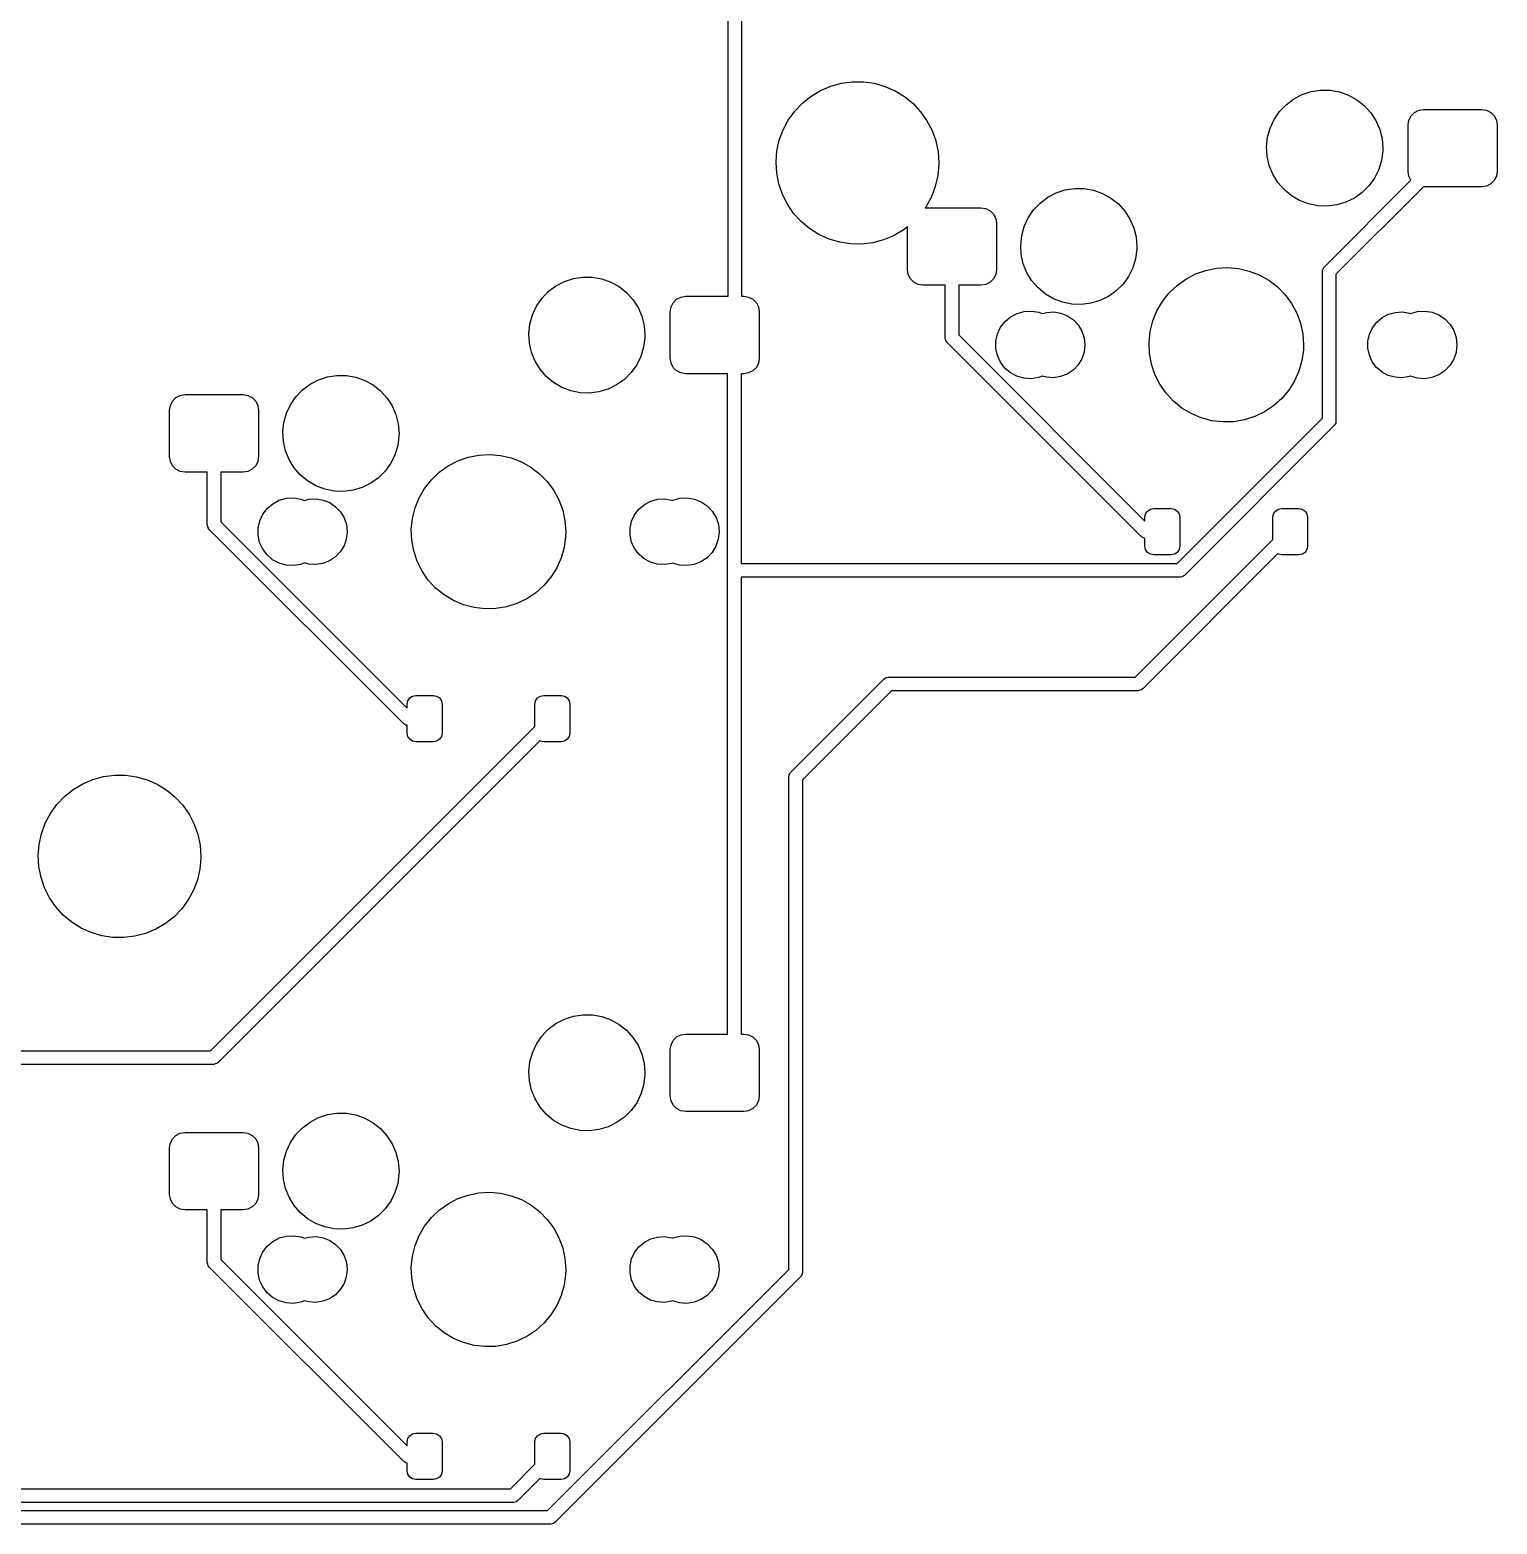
# Model space of a CAD drawing. Extents: x 50 to 376, y -141 to -43.
# Drawn here: x 337.65 to 375.54, y -127.22 to -88.64 of the extents above; entities that cross this region are included whole.
import ezdxf

# ---------------------------------------------------------------- set-up
doc = ezdxf.new("R2010")
doc.units = 0
doc.layers.add('BLACK', color=7, linetype='CONTINUOUS')

msp = doc.modelspace()

# ---------------------------------------------------------------- linework, layer by layer
at = {"layer": 'BLACK', "linetype": 'CONTINUOUS'}
for p, q in [((355.68, -95.52), (355.68, -78.47)), ((356.03, -78.47), (356.03, -95.52)), ((357.823, -90.3506), (358.068, -90.2039)), ((358.068, -90.2039), (358.331, -90.0918)), ((358.331, -90.0918), (358.606, -90.0164)), ((358.606, -90.0164), (358.889, -89.9791)), ((358.889, -89.9791), (359.175, -89.9806)), ((359.175, -89.9806), (359.458, -90.0209)), ((359.458, -90.0209), (359.733, -90.0991)), ((359.733, -90.0991), (359.994, -90.214)), ((359.994, -90.214), (360.238, -90.3632)), ((370.505, -90.3112), (370.739, -90.2348)), ((370.739, -90.2348), (370.982, -90.1977)), ((370.982, -90.1977), (371.227, -90.2007)), ((371.227, -90.2007), (371.469, -90.2438)), ((371.469, -90.2438), (371.701, -90.3258)), ((357.403, -90.7364), (357.6, -90.5292)), ((357.6, -90.5292), (357.823, -90.3506)), ((360.238, -90.3632), (360.459, -90.5442)), ((360.459, -90.5442), (360.653, -90.7534)), ((369.92, -90.75), (370.09, -90.5723)), ((370.09, -90.5723), (370.287, -90.4247)), ((370.287, -90.4247), (370.505, -90.3112)), ((371.701, -90.3258), (371.916, -90.4446)), ((371.916, -90.4446), (372.109, -90.597)), ((372.109, -90.597), (372.275, -90.7788)), ((357.103, -91.2209), (357.236, -90.9684)), ((357.236, -90.9684), (357.403, -90.7364)), ((360.653, -90.7534), (360.817, -90.9871)), ((360.817, -90.9871), (360.948, -91.241)), ((369.678, -91.1761), (369.782, -90.9531)), ((369.782, -90.9531), (369.92, -90.75)), ((372.275, -90.7788), (372.408, -90.9852)), ((372.408, -90.9852), (372.506, -91.2106)), ((373.238, -91.094), (373.258, -90.9704)), ((373.258, -90.9704), (373.315, -90.8589)), ((373.315, -90.8589), (373.403, -90.7704)), ((373.403, -90.7704), (373.515, -90.7136)), ((373.515, -90.7136), (373.638, -90.694)), ((373.638, -90.694), (375.138, -90.694)), ((375.138, -90.694), (375.262, -90.7136)), ((375.262, -90.7136), (375.373, -90.7704)), ((375.373, -90.7704), (375.462, -90.8589)), ((375.462, -90.8589), (375.519, -90.9704)), ((375.519, -90.9704), (375.538, -91.094)), ((357.005, -91.4891), (357.103, -91.2209)), ((360.948, -91.241), (361.044, -91.5103)), ((369.587, -91.6574), (369.613, -91.4129)), ((369.613, -91.4129), (369.678, -91.1761)), ((372.506, -91.2106), (372.566, -91.449)), ((373.238, -92.294), (373.238, -91.094)), ((375.538, -91.094), (375.538, -92.294)), ((356.921, -92.053), (356.944, -91.7682)), ((356.944, -91.7682), (357.005, -91.4891)), ((361.044, -91.5103), (361.102, -91.79)), ((361.102, -91.79), (361.121, -92.075)), ((369.601, -91.9028), (369.587, -91.6574)), ((372.584, -91.7673), (372.552, -92.011)), ((372.566, -91.449), (372.586, -91.694)), ((372.586, -91.694), (372.584, -91.7673)), ((356.938, -92.3382), (356.921, -92.053)), ((361.121, -92.119), (361.095, -92.4035)), ((361.121, -92.075), (361.121, -92.119)), ((369.655, -92.1426), (369.601, -91.9028)), ((369.747, -92.3703), (369.655, -92.1426)), ((372.552, -92.011), (372.481, -92.2462)), ((356.993, -92.6185), (356.938, -92.3382)), ((361.095, -92.4035), (361.032, -92.682)), ((369.876, -92.5799), (369.747, -92.3703)), ((370.037, -92.7657), (369.876, -92.5799)), ((371.079, -94.7559), (373.312, -92.5232)), ((372.372, -92.4666), (372.229, -92.6662)), ((372.481, -92.2462), (372.372, -92.4666)), ((373.258, -92.4176), (373.238, -92.294)), ((373.312, -92.5232), (373.258, -92.4176)), ((375.462, -92.5291), (375.373, -92.6176)), ((375.519, -92.4176), (375.462, -92.5291)), ((375.538, -92.294), (375.519, -92.4176)), ((357.085, -92.8888), (356.993, -92.6185)), ((357.214, -93.144), (357.085, -92.8888)), ((360.931, -92.9492), (360.794, -93.2002)), ((361.032, -92.682), (360.931, -92.9492)), ((363.74, -93.1123), (363.937, -92.9647)), ((363.937, -92.9647), (364.155, -92.8512)), ((364.155, -92.8512), (364.389, -92.7748)), ((364.389, -92.7748), (364.632, -92.7377)), ((364.632, -92.7377), (364.877, -92.7407)), ((364.877, -92.7407), (365.119, -92.7838)), ((365.119, -92.7838), (365.351, -92.8658)), ((365.351, -92.8658), (365.566, -92.9846)), ((370.226, -92.9227), (370.037, -92.7657)), ((370.438, -93.0467), (370.226, -92.9227)), ((373.636, -92.6937), (371.378, -94.9521)), ((371.854, -92.9824), (371.634, -93.0906)), ((372.054, -92.8397), (371.854, -92.9824)), ((372.229, -92.6662), (372.054, -92.8397)), ((373.638, -92.694), (373.636, -92.6937)), ((375.138, -92.694), (373.638, -92.694)), ((375.262, -92.6744), (375.138, -92.694)), ((375.373, -92.6176), (375.262, -92.6744)), ((357.375, -93.3794), (357.214, -93.144)), ((360.794, -93.2002), (360.769, -93.234)), ((360.769, -93.234), (362.211, -93.234)), ((362.211, -93.234), (362.335, -93.2536)), ((362.335, -93.2536), (362.446, -93.3104)), ((362.446, -93.3104), (362.535, -93.3989)), ((363.432, -93.4931), (363.57, -93.29)), ((363.57, -93.29), (363.74, -93.1123)), ((365.566, -92.9846), (365.759, -93.137)), ((365.759, -93.137), (365.925, -93.3188)), ((365.925, -93.3188), (366.058, -93.5252)), ((370.668, -93.1344), (370.438, -93.0467)), ((370.909, -93.1834), (370.668, -93.1344)), ((371.154, -93.1925), (370.909, -93.1834)), ((371.398, -93.1612), (371.154, -93.1925)), ((371.634, -93.0906), (371.398, -93.1612)), ((357.568, -93.5907), (357.375, -93.3794)), ((357.787, -93.7739), (357.568, -93.5907)), ((360.311, -93.7259), (360.202, -93.8119)), ((360.311, -94.834), (360.311, -93.7259)), ((362.535, -93.3989), (362.592, -93.5104)), ((362.592, -93.5104), (362.611, -93.634)), ((362.611, -93.634), (362.611, -94.834)), ((363.263, -93.9529), (363.328, -93.7161)), ((363.328, -93.7161), (363.432, -93.4931)), ((366.058, -93.5252), (366.156, -93.7506)), ((366.156, -93.7506), (366.216, -93.989)), ((358.029, -93.9257), (357.787, -93.7739)), ((358.289, -94.0433), (358.029, -93.9257)), ((358.563, -94.1244), (358.289, -94.0433)), ((358.845, -94.1676), (358.563, -94.1244)), ((359.415, -94.1378), (359.131, -94.1721)), ((359.691, -94.0653), (359.415, -94.1378)), ((359.955, -93.956), (359.691, -94.0653)), ((360.202, -93.8119), (359.955, -93.956)), ((363.237, -94.1974), (363.263, -93.9529)), ((366.216, -93.989), (366.236, -94.234)), ((359.131, -94.1721), (358.845, -94.1676)), ((363.251, -94.4428), (363.237, -94.1974)), ((363.305, -94.6826), (363.251, -94.4428)), ((366.234, -94.3073), (366.202, -94.551)), ((366.236, -94.234), (366.234, -94.3073)), ((360.331, -94.9576), (360.311, -94.834)), ((362.611, -94.834), (362.592, -94.9576)), ((363.397, -94.9103), (363.305, -94.6826)), ((363.526, -95.1199), (363.397, -94.9103)), ((366.131, -94.7862), (366.022, -95.0066)), ((366.202, -94.551), (366.131, -94.7862)), ((367.754, -94.9441), (368.02, -94.8508)), ((368.02, -94.8508), (368.296, -94.7958)), ((368.296, -94.7958), (368.578, -94.7803)), ((368.578, -94.7803), (368.858, -94.8046)), ((368.858, -94.8046), (369.132, -94.8682)), ((369.132, -94.8682), (369.395, -94.9699)), ((371.028, -94.8796), (371.033, -94.8361)), ((371.028, -98.6714), (371.028, -94.8796)), ((371.033, -94.8361), (371.035, -94.8319)), ((371.035, -94.8319), (371.036, -94.8273)), ((371.036, -94.8273), (371.055, -94.7954)), ((371.055, -94.7954), (371.073, -94.7625)), ((371.073, -94.7625), (371.076, -94.7599)), ((371.076, -94.7599), (371.079, -94.7559)), ((351.04, -95.3983), (351.237, -95.2507)), ((351.237, -95.2507), (351.455, -95.1372)), ((351.455, -95.1372), (351.689, -95.0608)), ((351.689, -95.0608), (351.932, -95.0237)), ((351.932, -95.0237), (352.177, -95.0267)), ((352.177, -95.0267), (352.419, -95.0698)), ((352.419, -95.0698), (352.651, -95.1518)), ((352.651, -95.1518), (352.866, -95.2706)), ((352.866, -95.2706), (353.059, -95.423)), ((360.388, -95.0691), (360.331, -94.9576)), ((360.476, -95.1576), (360.388, -95.0691)), ((360.588, -95.2144), (360.476, -95.1576)), ((360.711, -95.234), (360.588, -95.2144)), ((361.286, -95.234), (360.711, -95.234)), ((361.286, -96.5879), (361.286, -95.234)), ((362.211, -95.234), (361.636, -95.234)), ((361.636, -95.234), (361.636, -96.5154)), ((362.335, -95.2144), (362.211, -95.234)), ((362.446, -95.1576), (362.335, -95.2144)), ((362.535, -95.0691), (362.446, -95.1576)), ((362.592, -94.9576), (362.535, -95.0691)), ((363.687, -95.3057), (363.526, -95.1199)), ((365.879, -95.2062), (365.704, -95.3797)), ((366.022, -95.0066), (365.879, -95.2062)), ((367.071, -95.4321), (367.275, -95.2377)), ((367.275, -95.2377), (367.504, -95.0739)), ((367.504, -95.0739), (367.754, -94.9441)), ((369.395, -94.9699), (369.641, -95.1075)), ((369.641, -95.1075), (369.865, -95.2784)), ((369.865, -95.2784), (370.062, -95.4791)), ((371.378, -94.9521), (371.378, -98.7439)), ((350.732, -95.7791), (350.87, -95.576)), ((350.87, -95.576), (351.04, -95.3983)), ((353.059, -95.423), (353.225, -95.6048)), ((353.225, -95.6048), (353.358, -95.8112)), ((354.208, -95.7964), (354.265, -95.6849)), ((354.265, -95.6849), (354.353, -95.5964)), ((354.353, -95.5964), (354.465, -95.5396)), ((354.465, -95.5396), (354.588, -95.52)), ((354.588, -95.52), (355.68, -95.52)), ((356.03, -95.52), (356.088, -95.52)), ((356.088, -95.52), (356.212, -95.5396)), ((356.212, -95.5396), (356.323, -95.5964)), ((356.323, -95.5964), (356.412, -95.6849)), ((356.412, -95.6849), (356.469, -95.7964)), ((363.876, -95.4627), (363.687, -95.3057)), ((364.088, -95.5867), (363.876, -95.4627)), ((364.318, -95.6744), (364.088, -95.5867)), ((364.559, -95.7234), (364.318, -95.6744)), ((365.284, -95.6306), (365.048, -95.7012)), ((365.504, -95.5224), (365.284, -95.6306)), ((365.704, -95.3797), (365.504, -95.5224)), ((366.756, -95.8968), (366.897, -95.6533)), ((366.897, -95.6533), (367.071, -95.4321)), ((370.062, -95.4791), (370.23, -95.7056)), ((350.563, -96.2389), (350.628, -96.0021)), ((350.628, -96.0021), (350.732, -95.7791)), ((353.358, -95.8112), (353.456, -96.0366)), ((353.456, -96.0366), (353.516, -96.275)), ((354.188, -95.92), (354.208, -95.7964)), ((354.188, -97.12), (354.188, -95.92)), ((356.469, -95.7964), (356.488, -95.92)), ((356.488, -95.92), (356.488, -97.12)), ((362.833, -96.1706), (362.977, -96.0486)), ((362.977, -96.0486), (363.144, -95.9604)), ((363.144, -95.9604), (363.326, -95.9103)), ((363.326, -95.9103), (363.515, -95.9004)), ((363.515, -95.9004), (363.702, -95.9312)), ((363.702, -95.9312), (363.792, -95.9675)), ((363.792, -95.9675), (363.91, -95.9349)), ((363.91, -95.9349), (364.094, -95.9253)), ((364.094, -95.9253), (364.275, -95.9553)), ((364.275, -95.9553), (364.445, -96.0235)), ((364.445, -96.0235), (364.597, -96.1267)), ((364.804, -95.7325), (364.559, -95.7234)), ((365.048, -95.7012), (364.804, -95.7325)), ((366.65, -96.1579), (366.756, -95.8968)), ((370.23, -95.7056), (370.363, -95.9535)), ((370.363, -95.9535), (370.461, -96.2177)), ((372.431, -96.1878), (372.571, -96.0693)), ((372.571, -96.0693), (372.733, -95.9837)), ((372.733, -95.9837), (372.91, -95.9349)), ((372.91, -95.9349), (373.094, -95.9253)), ((373.094, -95.9253), (373.275, -95.9553)), ((373.275, -95.9553), (373.297, -95.9642)), ((373.297, -95.9642), (373.304, -95.9604)), ((373.304, -95.9604), (373.486, -95.9103)), ((373.486, -95.9103), (373.675, -95.9004)), ((373.675, -95.9004), (373.862, -95.9312)), ((373.862, -95.9312), (374.037, -96.0014)), ((374.037, -96.0014), (374.193, -96.1077)), ((350.537, -96.4834), (350.563, -96.2389)), ((353.516, -96.275), (353.536, -96.52)), ((362.638, -96.492), (362.718, -96.3207)), ((362.718, -96.3207), (362.833, -96.1706)), ((364.597, -96.1267), (364.723, -96.2601)), ((364.723, -96.2601), (364.818, -96.4175)), ((364.818, -96.4175), (364.876, -96.5915)), ((366.553, -96.7114), (366.582, -96.4312)), ((366.582, -96.4312), (366.65, -96.1579)), ((370.461, -96.2177), (370.52, -96.4931)), ((372.242, -96.5001), (372.319, -96.3337)), ((372.319, -96.3337), (372.431, -96.1878)), ((374.193, -96.1077), (374.323, -96.245)), ((374.323, -96.245), (374.421, -96.407)), ((374.421, -96.407), (374.481, -96.5861)), ((350.551, -96.7288), (350.537, -96.4834)), ((350.605, -96.9686), (350.551, -96.7288)), ((353.502, -96.837), (353.431, -97.0722)), ((353.534, -96.5933), (353.502, -96.837)), ((353.536, -96.52), (353.534, -96.5933)), ((361.287, -96.5925), (361.286, -96.5879)), ((361.286, -96.5971), (361.287, -96.5925)), ((361.297, -96.6328), (361.286, -96.5971)), ((361.306, -96.669), (361.297, -96.6328)), ((361.309, -96.6725), (361.306, -96.669)), ((361.311, -96.677), (361.309, -96.6725)), ((361.337, -96.7116), (361.311, -96.677)), ((366.35, -101.724), (361.337, -96.7116)), ((361.636, -96.5154), (366.446, -101.325)), ((362.596, -96.8655), (362.597, -96.6765)), ((362.597, -96.6765), (362.638, -96.492)), ((364.896, -96.7799), (364.875, -96.9623)), ((364.876, -96.5915), (364.896, -96.774)), ((364.896, -96.774), (364.896, -96.7799)), ((366.564, -96.9928), (366.553, -96.7114)), ((370.52, -96.4931), (370.54, -96.774)), ((370.54, -96.774), (370.536, -96.8992)), ((372.201, -96.6793), (372.242, -96.5001)), ((372.201, -96.8628), (372.201, -96.6793)), ((374.501, -96.7801), (374.479, -96.9679)), ((374.481, -96.5861), (374.501, -96.774)), ((374.501, -96.774), (374.501, -96.7801)), ((350.697, -97.1963), (350.605, -96.9686)), ((350.826, -97.4059), (350.697, -97.1963)), ((353.431, -97.0722), (353.322, -97.2926)), ((354.208, -97.2436), (354.188, -97.12)), ((356.488, -97.12), (356.469, -97.2436)), ((362.636, -97.0502), (362.596, -96.8655)), ((362.715, -97.222), (362.636, -97.0502)), ((362.828, -97.373), (362.715, -97.222)), ((364.815, -97.1359), (364.72, -97.2926)), ((364.875, -96.9623), (364.815, -97.1359)), ((366.615, -97.2699), (366.564, -96.9928)), ((370.499, -97.1783), (370.422, -97.4494)), ((370.536, -96.8992), (370.499, -97.1783)), ((372.24, -97.0423), (372.201, -96.8628)), ((372.316, -97.2092), (372.24, -97.0423)), ((372.427, -97.3559), (372.316, -97.2092)), ((374.418, -97.1466), (374.319, -97.3079)), ((374.479, -96.9679), (374.418, -97.1466)), ((345.105, -97.6772), (345.339, -97.6008)), ((345.339, -97.6008), (345.582, -97.5637)), ((345.582, -97.5637), (345.827, -97.5667)), ((345.827, -97.5667), (346.069, -97.6098)), ((346.069, -97.6098), (346.301, -97.6918)), ((350.987, -97.5917), (350.826, -97.4059)), ((351.176, -97.7487), (350.987, -97.5917)), ((353.179, -97.4922), (353.004, -97.6657)), ((353.322, -97.2926), (353.179, -97.4922)), ((354.265, -97.3551), (354.208, -97.2436)), ((354.353, -97.4436), (354.265, -97.3551)), ((354.465, -97.5004), (354.353, -97.4436)), ((354.588, -97.52), (354.465, -97.5004)), ((355.667, -97.52), (354.588, -97.52)), ((355.667, -114.57), (355.667, -97.52)), ((356.088, -97.52), (356.017, -97.52)), ((356.017, -97.52), (356.017, -102.421)), ((356.212, -97.5004), (356.088, -97.52)), ((356.323, -97.4436), (356.212, -97.5004)), ((356.412, -97.3551), (356.323, -97.4436)), ((356.469, -97.2436), (356.412, -97.3551)), ((362.972, -97.496), (362.828, -97.373)), ((363.138, -97.5853), (362.972, -97.496)), ((363.32, -97.6367), (363.138, -97.5853)), ((363.793, -97.5804), (363.696, -97.6184)), ((363.904, -97.6121), (363.793, -97.5804)), ((364.088, -97.623), (363.904, -97.6121)), ((364.269, -97.5943), (364.088, -97.623)), ((364.44, -97.5273), (364.269, -97.5943)), ((364.593, -97.4251), (364.44, -97.5273)), ((364.72, -97.2926), (364.593, -97.4251)), ((366.704, -97.537), (366.615, -97.2699)), ((366.83, -97.789), (366.704, -97.537)), ((370.422, -97.4494), (370.308, -97.707)), ((372.566, -97.4753), (372.427, -97.3559)), ((372.728, -97.5621), (372.566, -97.4753)), ((372.904, -97.6121), (372.728, -97.5621)), ((373.088, -97.623), (372.904, -97.6121)), ((373.269, -97.5943), (373.088, -97.623)), ((373.296, -97.5838), (373.269, -97.5943)), ((373.298, -97.5853), (373.296, -97.5838)), ((373.48, -97.6367), (373.298, -97.5853)), ((374.032, -97.5494), (373.856, -97.6184)), ((374.189, -97.4443), (374.032, -97.5494)), ((374.319, -97.3079), (374.189, -97.4443)), ((344.52, -98.116), (344.69, -97.9383)), ((344.69, -97.9383), (344.887, -97.7907)), ((344.887, -97.7907), (345.105, -97.6772)), ((346.301, -97.6918), (346.516, -97.8106)), ((346.516, -97.8106), (346.709, -97.963)), ((346.709, -97.963), (346.875, -98.1448)), ((351.388, -97.8727), (351.176, -97.7487)), ((351.618, -97.9604), (351.388, -97.8727)), ((351.859, -98.0094), (351.618, -97.9604)), ((352.348, -97.9872), (352.104, -98.0185)), ((352.584, -97.9166), (352.348, -97.9872)), ((352.804, -97.8084), (352.584, -97.9166)), ((353.004, -97.6657), (352.804, -97.8084)), ((363.509, -97.648), (363.32, -97.6367)), ((363.696, -97.6184), (363.509, -97.648)), ((366.99, -98.0207), (366.83, -97.789)), ((370.159, -97.946), (369.978, -98.1616)), ((370.308, -97.707), (370.159, -97.946)), ((373.669, -97.648), (373.48, -97.6367)), ((373.856, -97.6184), (373.669, -97.648)), ((341.261, -98.46), (341.281, -98.3364)), ((341.281, -98.3364), (341.338, -98.2249)), ((341.338, -98.2249), (341.426, -98.1364)), ((341.426, -98.1364), (341.538, -98.0796)), ((341.538, -98.0796), (341.661, -98.06)), ((341.661, -98.06), (343.161, -98.06)), ((343.161, -98.06), (343.285, -98.0796)), ((343.285, -98.0796), (343.396, -98.1364)), ((343.396, -98.1364), (343.485, -98.2249)), ((343.485, -98.2249), (343.542, -98.3364)), ((343.542, -98.3364), (343.561, -98.46)), ((344.278, -98.5421), (344.382, -98.3191)), ((344.382, -98.3191), (344.52, -98.116)), ((346.875, -98.1448), (347.008, -98.3512)), ((347.008, -98.3512), (347.106, -98.5766)), ((352.104, -98.0185), (351.859, -98.0094)), ((367.181, -98.2275), (366.99, -98.0207)), ((367.4, -98.4053), (367.181, -98.2275)), ((369.768, -98.3495), (369.534, -98.506)), ((369.978, -98.1616), (369.768, -98.3495)), ((341.261, -99.66), (341.261, -98.46)), ((343.561, -98.46), (343.561, -99.66)), ((344.213, -98.7789), (344.278, -98.5421)), ((347.106, -98.5766), (347.166, -98.815)), ((367.278, -102.421), (371.028, -98.6714)), ((367.641, -98.5506), (367.4, -98.4053)), ((367.9, -98.6604), (367.641, -98.5506)), ((368.173, -98.7326), (367.9, -98.6604)), ((368.452, -98.7657), (368.173, -98.7326)), ((368.734, -98.7591), (368.452, -98.7657)), ((369.012, -98.7128), (368.734, -98.7591)), ((369.28, -98.6279), (369.012, -98.7128)), ((369.534, -98.506), (369.28, -98.6279)), ((371.378, -98.7439), (371.372, -98.7874)), ((344.187, -99.0234), (344.213, -98.7789)), ((344.201, -99.2688), (344.187, -99.0234)), ((347.184, -99.1333), (347.152, -99.377)), ((347.166, -98.815), (347.186, -99.06)), ((347.186, -99.06), (347.184, -99.1333)), ((371.326, -98.8676), (367.474, -102.72)), ((371.329, -98.8636), (371.326, -98.8676)), ((371.333, -98.861), (371.329, -98.8636)), ((371.35, -98.8281), (371.333, -98.861)), ((371.37, -98.7962), (371.35, -98.8281)), ((371.372, -98.7874), (371.37, -98.7916)), ((371.37, -98.7916), (371.37, -98.7962)), ((344.255, -99.5086), (344.201, -99.2688)), ((344.347, -99.7363), (344.255, -99.5086)), ((347.152, -99.377), (347.081, -99.6122)), ((341.281, -99.7836), (341.261, -99.66)), ((341.338, -99.8951), (341.281, -99.7836)), ((341.426, -99.9836), (341.338, -99.8951)), ((343.485, -99.8951), (343.396, -99.9836)), ((343.542, -99.7836), (343.485, -99.8951)), ((343.561, -99.66), (343.542, -99.7836)), ((344.476, -99.9459), (344.347, -99.7363)), ((346.972, -99.8326), (346.829, -100.032)), ((347.081, -99.6122), (346.972, -99.8326)), ((348.225, -100.064), (348.454, -99.8999)), ((348.454, -99.8999), (348.704, -99.7701)), ((348.704, -99.7701), (348.97, -99.6768)), ((348.97, -99.6768), (349.246, -99.6218)), ((349.246, -99.6218), (349.528, -99.6063)), ((349.528, -99.6063), (349.808, -99.6306)), ((349.808, -99.6306), (350.082, -99.6942)), ((350.082, -99.6942), (350.345, -99.7959)), ((350.345, -99.7959), (350.591, -99.9335)), ((341.538, -100.04), (341.426, -99.9836)), ((341.661, -100.06), (341.538, -100.04)), ((342.236, -100.06), (341.661, -100.06)), ((342.236, -101.414), (342.236, -100.06)), ((343.161, -100.06), (342.586, -100.06)), ((342.586, -100.06), (342.586, -101.341)), ((343.285, -100.04), (343.161, -100.06)), ((343.396, -99.9836), (343.285, -100.04)), ((344.637, -100.132), (344.476, -99.9459)), ((344.826, -100.289), (344.637, -100.132)), ((345.038, -100.413), (344.826, -100.289)), ((346.654, -100.206), (346.454, -100.348)), ((346.829, -100.032), (346.654, -100.206)), ((347.847, -100.479), (348.021, -100.258)), ((348.021, -100.258), (348.225, -100.064)), ((350.591, -99.9335), (350.815, -100.104)), ((350.815, -100.104), (351.012, -100.305)), ((351.012, -100.305), (351.18, -100.532)), ((345.268, -100.5), (345.038, -100.413)), ((345.509, -100.549), (345.268, -100.5)), ((345.754, -100.558), (345.509, -100.549)), ((345.998, -100.527), (345.754, -100.558)), ((346.234, -100.457), (345.998, -100.527)), ((346.454, -100.348), (346.234, -100.457)), ((347.706, -100.723), (347.847, -100.479)), ((351.18, -100.532), (351.313, -100.779)), ((343.668, -101.147), (343.783, -100.997)), ((343.783, -100.997), (343.927, -100.875)), ((343.927, -100.875), (344.094, -100.786)), ((344.094, -100.786), (344.276, -100.736)), ((344.276, -100.736), (344.465, -100.726)), ((344.465, -100.726), (344.652, -100.757)), ((344.652, -100.757), (344.742, -100.793)), ((344.742, -100.793), (344.86, -100.761)), ((344.86, -100.761), (345.044, -100.751)), ((345.044, -100.751), (345.225, -100.781)), ((345.225, -100.781), (345.395, -100.849)), ((345.395, -100.849), (345.547, -100.953)), ((345.547, -100.953), (345.673, -101.086)), ((345.673, -101.086), (345.768, -101.243)), ((347.532, -101.257), (347.6, -100.984)), ((347.6, -100.984), (347.706, -100.723)), ((351.313, -100.779), (351.411, -101.044)), ((351.411, -101.044), (351.47, -101.319)), ((353.269, -101.16), (353.381, -101.014)), ((353.381, -101.014), (353.521, -100.895)), ((353.521, -100.895), (353.683, -100.81)), ((353.683, -100.81), (353.86, -100.761)), ((353.86, -100.761), (354.044, -100.751)), ((354.044, -100.751), (354.225, -100.781)), ((354.225, -100.781), (354.247, -100.79)), ((354.247, -100.79), (354.254, -100.786)), ((354.254, -100.786), (354.436, -100.736)), ((354.436, -100.736), (354.625, -100.726)), ((354.625, -100.726), (354.812, -100.757)), ((354.812, -100.757), (354.987, -100.827)), ((354.987, -100.827), (355.143, -100.934)), ((355.143, -100.934), (355.273, -101.071)), ((355.273, -101.071), (355.371, -101.233)), ((366.463, -101.139), (366.512, -101.066)), ((366.512, -101.066), (366.585, -101.017)), ((366.585, -101.017), (366.671, -101)), ((366.671, -101), (367.121, -101)), ((367.121, -101), (367.207, -101.017)), ((367.207, -101.017), (367.28, -101.066)), ((367.28, -101.066), (367.329, -101.139)), ((369.763, -101.139), (369.812, -101.066)), ((369.812, -101.066), (369.885, -101.017)), ((369.885, -101.017), (369.971, -101)), ((369.971, -101), (370.421, -101)), ((370.421, -101), (370.507, -101.017)), ((370.507, -101.017), (370.58, -101.066)), ((370.58, -101.066), (370.629, -101.139)), ((342.237, -101.418), (342.236, -101.414)), ((342.236, -101.423), (342.237, -101.418)), ((342.247, -101.459), (342.236, -101.423)), ((342.256, -101.495), (342.247, -101.459)), ((342.586, -101.341), (347.396, -106.151)), ((343.547, -101.502), (343.588, -101.318)), ((343.588, -101.318), (343.668, -101.147)), ((345.768, -101.243), (345.826, -101.417)), ((345.826, -101.417), (345.846, -101.6)), ((347.503, -101.537), (347.532, -101.257)), ((351.47, -101.319), (351.49, -101.6)), ((353.151, -101.505), (353.192, -101.326)), ((353.192, -101.326), (353.269, -101.16)), ((355.371, -101.233), (355.431, -101.412)), ((355.431, -101.412), (355.451, -101.6)), ((366.446, -101.225), (366.463, -101.139)), ((366.446, -101.325), (366.446, -101.225)), ((367.329, -101.139), (367.346, -101.225)), ((367.346, -101.225), (367.346, -101.975)), ((369.746, -101.225), (369.763, -101.139)), ((369.746, -101.803), (369.746, -101.225)), ((370.629, -101.139), (370.646, -101.225)), ((370.646, -101.225), (370.646, -101.975)), ((342.259, -101.498), (342.256, -101.495)), ((342.261, -101.503), (342.259, -101.498)), ((342.287, -101.538), (342.261, -101.503)), ((347.3, -106.55), (342.287, -101.538)), ((343.546, -101.691), (343.547, -101.502)), ((343.586, -101.876), (343.546, -101.691)), ((345.825, -101.788), (345.765, -101.962)), ((345.846, -101.606), (345.825, -101.788)), ((345.846, -101.6), (345.846, -101.606)), ((347.514, -101.819), (347.503, -101.537)), ((347.565, -102.096), (347.514, -101.819)), ((351.486, -101.725), (351.449, -102.004)), ((351.49, -101.6), (351.486, -101.725)), ((353.151, -101.689), (353.151, -101.505)), ((353.19, -101.868), (353.151, -101.689)), ((355.429, -101.794), (355.368, -101.973)), ((355.451, -101.606), (355.429, -101.794)), ((355.451, -101.6), (355.451, -101.606)), ((366.195, -105.354), (369.746, -101.803)), ((366.354, -101.726), (366.35, -101.724)), ((366.356, -101.73), (366.354, -101.726)), ((366.389, -101.748), (366.356, -101.73)), ((366.421, -101.767), (366.389, -101.748)), ((366.426, -101.767), (366.421, -101.767)), ((366.43, -101.77), (366.426, -101.767)), ((366.446, -101.772), (366.43, -101.77)), ((366.446, -101.975), (366.446, -101.772)), ((343.665, -102.048), (343.586, -101.876)), ((343.778, -102.199), (343.665, -102.048)), ((343.922, -102.322), (343.778, -102.199)), ((345.67, -102.119), (345.543, -102.251)), ((345.765, -101.962), (345.67, -102.119)), ((347.654, -102.363), (347.565, -102.096)), ((351.449, -102.004), (351.372, -102.275)), ((353.266, -102.035), (353.19, -101.868)), ((353.377, -102.182), (353.266, -102.035)), ((353.516, -102.301), (353.377, -102.182)), ((355.269, -102.134), (355.139, -102.27)), ((355.368, -101.973), (355.269, -102.134)), ((369.871, -102.173), (366.391, -105.653)), ((366.463, -102.061), (366.446, -101.975)), ((366.512, -102.134), (366.463, -102.061)), ((366.585, -102.183), (366.512, -102.134)), ((366.671, -102.2), (366.585, -102.183)), ((367.121, -102.2), (366.671, -102.2)), ((367.207, -102.183), (367.121, -102.2)), ((367.28, -102.134), (367.207, -102.183)), ((367.329, -102.061), (367.28, -102.134)), ((367.346, -101.975), (367.329, -102.061)), ((369.885, -102.183), (369.871, -102.173)), ((369.971, -102.2), (369.885, -102.183)), ((370.421, -102.2), (369.971, -102.2)), ((370.507, -102.183), (370.421, -102.2)), ((370.58, -102.134), (370.507, -102.183)), ((370.629, -102.061), (370.58, -102.134)), ((370.646, -101.975), (370.629, -102.061)), ((344.088, -102.411), (343.922, -102.322)), ((344.27, -102.463), (344.088, -102.411)), ((344.459, -102.474), (344.27, -102.463)), ((344.646, -102.444), (344.459, -102.474)), ((344.743, -102.406), (344.646, -102.444)), ((344.854, -102.438), (344.743, -102.406)), ((345.038, -102.449), (344.854, -102.438)), ((345.219, -102.42), (345.038, -102.449)), ((345.39, -102.353), (345.219, -102.42)), ((345.543, -102.251), (345.39, -102.353)), ((347.78, -102.615), (347.654, -102.363)), ((347.94, -102.847), (347.78, -102.615)), ((351.258, -102.533), (351.109, -102.772)), ((351.372, -102.275), (351.258, -102.533)), ((353.678, -102.388), (353.516, -102.301)), ((353.854, -102.438), (353.678, -102.388)), ((354.038, -102.449), (353.854, -102.438)), ((354.219, -102.42), (354.038, -102.449)), ((354.246, -102.41), (354.219, -102.42)), ((354.248, -102.411), (354.246, -102.41)), ((354.43, -102.463), (354.248, -102.411)), ((354.619, -102.474), (354.43, -102.463)), ((354.806, -102.444), (354.619, -102.474)), ((354.982, -102.375), (354.806, -102.444)), ((355.139, -102.27), (354.982, -102.375)), ((356.017, -102.421), (367.278, -102.421)), ((348.131, -103.053), (347.94, -102.847)), ((350.928, -102.988), (350.718, -103.175)), ((351.109, -102.772), (350.928, -102.988)), ((367.351, -102.771), (356.017, -102.771)), ((356.017, -102.771), (356.017, -114.57)), ((367.355, -102.77), (367.351, -102.771)), ((367.36, -102.771), (367.355, -102.77)), ((367.395, -102.76), (367.36, -102.771)), ((367.432, -102.751), (367.395, -102.76)), ((367.435, -102.748), (367.432, -102.751)), ((367.44, -102.747), (367.435, -102.748)), ((367.474, -102.72), (367.44, -102.747)), ((348.35, -103.231), (348.131, -103.053)), ((348.591, -103.377), (348.35, -103.231)), ((348.85, -103.486), (348.591, -103.377)), ((350.484, -103.332), (350.23, -103.454)), ((350.718, -103.175), (350.484, -103.332)), ((349.123, -103.559), (348.85, -103.486)), ((349.402, -103.592), (349.123, -103.559)), ((349.684, -103.585), (349.402, -103.592)), ((349.962, -103.539), (349.684, -103.585)), ((350.23, -103.454), (349.962, -103.539)), ((357.302, -107.808), (359.704, -105.405)), ((359.9, -105.704), (357.601, -108.004)), ((359.704, -105.405), (359.739, -105.379)), ((359.739, -105.379), (359.743, -105.377)), ((359.743, -105.377), (359.747, -105.374)), ((359.747, -105.374), (359.783, -105.365)), ((359.783, -105.365), (359.819, -105.354)), ((359.819, -105.354), (359.823, -105.355)), ((359.823, -105.355), (359.828, -105.354)), ((359.828, -105.354), (366.195, -105.354)), ((366.267, -105.704), (359.9, -105.704)), ((366.272, -105.703), (366.267, -105.704)), ((366.276, -105.704), (366.272, -105.703)), ((366.312, -105.693), (366.276, -105.704)), ((366.348, -105.684), (366.312, -105.693)), ((366.352, -105.681), (366.348, -105.684)), ((366.356, -105.68), (366.352, -105.681)), ((366.391, -105.653), (366.356, -105.68)), ((347.396, -106.051), (347.413, -105.965)), ((347.396, -106.151), (347.396, -106.051)), ((347.413, -105.965), (347.462, -105.892)), ((347.462, -105.892), (347.535, -105.843)), ((347.535, -105.843), (347.621, -105.826)), ((347.621, -105.826), (348.071, -105.826)), ((348.071, -105.826), (348.157, -105.843)), ((348.157, -105.843), (348.23, -105.892)), ((348.23, -105.892), (348.279, -105.965)), ((348.279, -105.965), (348.296, -106.051)), ((348.296, -106.051), (348.296, -106.801)), ((350.696, -106.051), (350.713, -105.965)), ((350.696, -106.629), (350.696, -106.051)), ((350.713, -105.965), (350.762, -105.892)), ((350.762, -105.892), (350.835, -105.843)), ((350.835, -105.843), (350.921, -105.826)), ((350.921, -105.826), (351.371, -105.826)), ((351.371, -105.826), (351.457, -105.843)), ((351.457, -105.843), (351.53, -105.892)), ((351.53, -105.892), (351.579, -105.965)), ((351.579, -105.965), (351.596, -106.051)), ((351.596, -106.051), (351.596, -106.801)), ((342.321, -115.004), (350.696, -106.629)), ((347.304, -106.552), (347.3, -106.55)), ((347.306, -106.556), (347.304, -106.552)), ((347.339, -106.574), (347.306, -106.556)), ((347.371, -106.593), (347.339, -106.574)), ((347.376, -106.593), (347.371, -106.593)), ((347.38, -106.596), (347.376, -106.593)), ((347.396, -106.598), (347.38, -106.596)), ((347.396, -106.801), (347.396, -106.598)), ((347.413, -106.887), (347.396, -106.801)), ((348.296, -106.801), (348.279, -106.887)), ((351.596, -106.801), (351.579, -106.887)), ((350.821, -106.999), (342.517, -115.303)), ((347.462, -106.96), (347.413, -106.887)), ((347.535, -107.009), (347.462, -106.96)), ((347.621, -107.026), (347.535, -107.009)), ((348.071, -107.026), (347.621, -107.026)), ((348.157, -107.009), (348.071, -107.026)), ((348.23, -106.96), (348.157, -107.009)), ((348.279, -106.887), (348.23, -106.96)), ((350.835, -107.009), (350.821, -106.999)), ((350.921, -107.026), (350.835, -107.009)), ((351.371, -107.026), (350.921, -107.026)), ((351.457, -107.009), (351.371, -107.026)), ((351.53, -106.96), (351.457, -107.009)), ((351.579, -106.887), (351.53, -106.96)), ((339.018, -108.111), (339.281, -107.999)), ((339.281, -107.999), (339.556, -107.923)), ((339.556, -107.923), (339.839, -107.886)), ((339.839, -107.886), (340.125, -107.888)), ((340.125, -107.888), (340.408, -107.928)), ((340.408, -107.928), (340.683, -108.006)), ((340.683, -108.006), (340.944, -108.121)), ((357.251, -107.931), (357.256, -107.888)), ((357.251, -120.647), (357.251, -107.931)), ((357.256, -107.888), (357.259, -107.884)), ((357.259, -107.879), (357.278, -107.847)), ((357.259, -107.884), (357.259, -107.879)), ((357.278, -107.847), (357.296, -107.814)), ((357.296, -107.814), (357.3, -107.812)), ((357.3, -107.812), (357.302, -107.808)), ((357.601, -108.004), (357.601, -120.719)), ((338.55, -108.436), (338.773, -108.258)), ((338.773, -108.258), (339.018, -108.111)), ((340.944, -108.121), (341.188, -108.27)), ((341.188, -108.27), (341.409, -108.451)), ((338.186, -108.875), (338.353, -108.643)), ((338.353, -108.643), (338.55, -108.436)), ((341.409, -108.451), (341.603, -108.66)), ((341.603, -108.66), (341.767, -108.894)), ((337.955, -109.396), (338.053, -109.128)), ((338.053, -109.128), (338.186, -108.875)), ((341.767, -108.894), (341.898, -109.148)), ((341.898, -109.148), (341.994, -109.417)), ((337.894, -109.675), (337.955, -109.396)), ((341.994, -109.417), (342.052, -109.697)), ((337.871, -109.96), (337.894, -109.675)), ((337.888, -110.245), (337.871, -109.96)), ((342.052, -109.697), (342.071, -109.982)), ((337.943, -110.526), (337.888, -110.245)), ((342.045, -110.311), (341.982, -110.589)), ((342.071, -110.026), (342.045, -110.311)), ((342.071, -109.982), (342.071, -110.026)), ((338.035, -110.796), (337.943, -110.526)), ((341.982, -110.589), (341.881, -110.856)), ((338.164, -111.051), (338.035, -110.796)), ((338.325, -111.286), (338.164, -111.051)), ((341.744, -111.107), (341.575, -111.337)), ((341.881, -110.856), (341.744, -111.107)), ((338.518, -111.498), (338.325, -111.286)), ((338.737, -111.681), (338.518, -111.498)), ((341.575, -111.337), (341.376, -111.543)), ((338.979, -111.833), (338.737, -111.681)), ((339.239, -111.95), (338.979, -111.833)), ((340.905, -111.863), (340.641, -111.972)), ((341.152, -111.719), (340.905, -111.863)), ((341.376, -111.543), (341.152, -111.719)), ((339.513, -112.031), (339.239, -111.95)), ((339.795, -112.075), (339.513, -112.031)), ((340.081, -112.079), (339.795, -112.075)), ((340.365, -112.045), (340.081, -112.079)), ((340.641, -111.972), (340.365, -112.045)), ((351.237, -114.301), (351.455, -114.187)), ((351.455, -114.187), (351.689, -114.111)), ((351.689, -114.111), (351.932, -114.074)), ((351.932, -114.074), (352.177, -114.077)), ((352.177, -114.077), (352.419, -114.12)), ((352.419, -114.12), (352.651, -114.202)), ((352.651, -114.202), (352.866, -114.321)), ((350.87, -114.626), (351.04, -114.448)), ((351.04, -114.448), (351.237, -114.301)), ((352.866, -114.321), (353.059, -114.473)), ((353.059, -114.473), (353.225, -114.655)), ((354.353, -114.646), (354.465, -114.59)), ((354.465, -114.59), (354.588, -114.57)), ((354.588, -114.57), (355.667, -114.57)), ((356.017, -114.57), (356.088, -114.57)), ((356.088, -114.57), (356.212, -114.59)), ((356.212, -114.59), (356.323, -114.646)), ((350.628, -115.052), (350.732, -114.829)), ((350.732, -114.829), (350.87, -114.626)), ((353.225, -114.655), (353.358, -114.861)), ((353.358, -114.861), (353.456, -115.087)), ((354.188, -114.97), (354.208, -114.846)), ((354.188, -116.17), (354.188, -114.97)), ((354.208, -114.846), (354.265, -114.735)), ((354.265, -114.735), (354.353, -114.646)), ((356.323, -114.646), (356.412, -114.735)), ((356.412, -114.735), (356.469, -114.846)), ((356.469, -114.846), (356.488, -114.97)), ((356.488, -114.97), (356.488, -116.17)), ((342.393, -115.354), (332.178, -115.354)), ((332.25, -115.004), (342.321, -115.004)), ((342.398, -115.353), (342.393, -115.354)), ((342.402, -115.354), (342.398, -115.353)), ((342.438, -115.343), (342.402, -115.354)), ((342.474, -115.334), (342.438, -115.343)), ((342.478, -115.331), (342.474, -115.334)), ((342.482, -115.33), (342.478, -115.331)), ((342.517, -115.303), (342.482, -115.33)), ((350.537, -115.533), (350.563, -115.289)), ((350.563, -115.289), (350.628, -115.052)), ((353.456, -115.087), (353.516, -115.325)), ((353.516, -115.325), (353.536, -115.57)), ((350.551, -115.779), (350.537, -115.533)), ((353.534, -115.643), (353.502, -115.887)), ((353.536, -115.57), (353.534, -115.643)), ((350.605, -116.019), (350.551, -115.779)), ((350.697, -116.246), (350.605, -116.019)), ((353.431, -116.122), (353.322, -116.343)), ((353.502, -115.887), (353.431, -116.122)), ((350.826, -116.456), (350.697, -116.246)), ((350.987, -116.642), (350.826, -116.456)), ((353.322, -116.343), (353.179, -116.542)), ((354.208, -116.294), (354.188, -116.17)), ((354.265, -116.405), (354.208, -116.294)), ((354.353, -116.494), (354.265, -116.405)), ((354.465, -116.55), (354.353, -116.494)), ((356.323, -116.494), (356.212, -116.55)), ((356.412, -116.405), (356.323, -116.494)), ((356.469, -116.294), (356.412, -116.405)), ((356.488, -116.17), (356.469, -116.294)), ((344.69, -116.988), (344.887, -116.841)), ((344.887, -116.841), (345.105, -116.727)), ((345.105, -116.727), (345.339, -116.651)), ((345.339, -116.651), (345.582, -116.614)), ((345.582, -116.614), (345.827, -116.617)), ((345.827, -116.617), (346.069, -116.66)), ((346.069, -116.66), (346.301, -116.742)), ((346.301, -116.742), (346.516, -116.861)), ((346.516, -116.861), (346.709, -117.013)), ((351.176, -116.799), (350.987, -116.642)), ((351.388, -116.923), (351.176, -116.799)), ((352.804, -116.858), (352.584, -116.967)), ((353.004, -116.716), (352.804, -116.858)), ((353.179, -116.542), (353.004, -116.716)), ((354.588, -116.57), (354.465, -116.55)), ((356.088, -116.57), (354.588, -116.57)), ((356.212, -116.55), (356.088, -116.57)), ((341.281, -117.386), (341.338, -117.275)), ((341.338, -117.275), (341.426, -117.186)), ((341.426, -117.186), (341.538, -117.13)), ((341.538, -117.13), (341.661, -117.11)), ((341.661, -117.11), (343.161, -117.11)), ((343.161, -117.11), (343.285, -117.13)), ((343.285, -117.13), (343.396, -117.186)), ((343.396, -117.186), (343.485, -117.275)), ((343.485, -117.275), (343.542, -117.386)), ((344.382, -117.369), (344.52, -117.166)), ((344.52, -117.166), (344.69, -116.988)), ((346.709, -117.013), (346.875, -117.195)), ((346.875, -117.195), (347.008, -117.401)), ((351.618, -117.01), (351.388, -116.923)), ((351.859, -117.059), (351.618, -117.01)), ((352.104, -117.068), (351.859, -117.059)), ((352.348, -117.037), (352.104, -117.068)), ((352.584, -116.967), (352.348, -117.037)), ((341.261, -117.51), (341.281, -117.386)), ((341.261, -118.71), (341.261, -117.51)), ((343.542, -117.386), (343.561, -117.51)), ((343.561, -117.51), (343.561, -118.71)), ((344.213, -117.829), (344.278, -117.592)), ((344.278, -117.592), (344.382, -117.369)), ((347.008, -117.401), (347.106, -117.627)), ((347.106, -117.627), (347.166, -117.865)), ((344.187, -118.073), (344.213, -117.829)), ((347.166, -117.865), (347.186, -118.11)), ((344.201, -118.319), (344.187, -118.073)), ((344.255, -118.559), (344.201, -118.319)), ((347.152, -118.427), (347.081, -118.662)), ((347.184, -118.183), (347.152, -118.427)), ((347.186, -118.11), (347.184, -118.183)), ((341.281, -118.834), (341.261, -118.71)), ((341.338, -118.945), (341.281, -118.834)), ((343.542, -118.834), (343.485, -118.945)), ((343.561, -118.71), (343.542, -118.834)), ((344.347, -118.786), (344.255, -118.559)), ((344.476, -118.996), (344.347, -118.786)), ((347.081, -118.662), (346.972, -118.883)), ((348.454, -118.95), (348.704, -118.82)), ((348.704, -118.82), (348.97, -118.727)), ((348.97, -118.727), (349.246, -118.672)), ((349.246, -118.672), (349.528, -118.656)), ((349.528, -118.656), (349.808, -118.681)), ((349.808, -118.681), (350.082, -118.744)), ((350.082, -118.744), (350.345, -118.846)), ((341.426, -119.034), (341.338, -118.945)), ((341.538, -119.09), (341.426, -119.034)), ((341.661, -119.11), (341.538, -119.09)), ((342.236, -119.11), (341.661, -119.11)), ((342.236, -120.464), (342.236, -119.11)), ((343.161, -119.11), (342.586, -119.11)), ((342.586, -119.11), (342.586, -120.391)), ((343.285, -119.09), (343.161, -119.11)), ((343.396, -119.034), (343.285, -119.09)), ((343.485, -118.945), (343.396, -119.034)), ((344.637, -119.182), (344.476, -118.996)), ((344.826, -119.339), (344.637, -119.182)), ((346.829, -119.082), (346.654, -119.256)), ((346.972, -118.883), (346.829, -119.082)), ((348.021, -119.308), (348.225, -119.114)), ((348.225, -119.114), (348.454, -118.95)), ((350.345, -118.846), (350.591, -118.983)), ((350.591, -118.983), (350.815, -119.154)), ((350.815, -119.154), (351.012, -119.355)), ((345.038, -119.463), (344.826, -119.339)), ((345.268, -119.55), (345.038, -119.463)), ((345.509, -119.599), (345.268, -119.55)), ((345.754, -119.608), (345.509, -119.599)), ((345.998, -119.577), (345.754, -119.608)), ((346.234, -119.507), (345.998, -119.577)), ((346.454, -119.398), (346.234, -119.507)), ((346.654, -119.256), (346.454, -119.398)), ((347.706, -119.773), (347.847, -119.529)), ((347.847, -119.529), (348.021, -119.308)), ((351.012, -119.355), (351.18, -119.582)), ((351.18, -119.582), (351.313, -119.829)), ((343.783, -120.047), (343.927, -119.925)), ((343.927, -119.925), (344.094, -119.836)), ((344.094, -119.836), (344.276, -119.786)), ((344.276, -119.786), (344.465, -119.776)), ((344.465, -119.776), (344.652, -119.807)), ((344.652, -119.807), (344.742, -119.843)), ((344.742, -119.843), (344.86, -119.811)), ((344.86, -119.811), (345.044, -119.801)), ((345.044, -119.801), (345.225, -119.831)), ((345.225, -119.831), (345.395, -119.899)), ((345.395, -119.899), (345.547, -120.003)), ((347.6, -120.034), (347.706, -119.773)), ((351.313, -119.829), (351.411, -120.094)), ((353.381, -120.064), (353.521, -119.945)), ((353.521, -119.945), (353.683, -119.86)), ((353.683, -119.86), (353.86, -119.811)), ((353.86, -119.811), (354.044, -119.801)), ((354.044, -119.801), (354.225, -119.831)), ((354.225, -119.831), (354.247, -119.84)), ((354.247, -119.84), (354.254, -119.836)), ((354.254, -119.836), (354.436, -119.786)), ((354.436, -119.786), (354.625, -119.776)), ((354.625, -119.776), (354.812, -119.807)), ((354.812, -119.807), (354.987, -119.877)), ((354.987, -119.877), (355.143, -119.984)), ((355.143, -119.984), (355.273, -120.121)), ((343.547, -120.552), (343.588, -120.368)), ((343.588, -120.368), (343.668, -120.197)), ((343.668, -120.197), (343.783, -120.047)), ((345.547, -120.003), (345.673, -120.136)), ((345.673, -120.136), (345.768, -120.293)), ((345.768, -120.293), (345.826, -120.467)), ((347.503, -120.587), (347.532, -120.307)), ((347.532, -120.307), (347.6, -120.034)), ((351.411, -120.094), (351.47, -120.369)), ((351.47, -120.369), (351.49, -120.65)), ((353.151, -120.555), (353.192, -120.376)), ((353.192, -120.376), (353.269, -120.21)), ((353.269, -120.21), (353.381, -120.064)), ((355.273, -120.121), (355.371, -120.283)), ((355.371, -120.283), (355.431, -120.462)), ((342.237, -120.468), (342.236, -120.464)), ((342.236, -120.473), (342.237, -120.468)), ((342.247, -120.509), (342.236, -120.473)), ((342.256, -120.545), (342.247, -120.509)), ((342.259, -120.548), (342.256, -120.545)), ((342.261, -120.553), (342.259, -120.548)), ((342.287, -120.588), (342.261, -120.553)), ((347.3, -125.6), (342.287, -120.588)), ((342.586, -120.391), (347.396, -125.201)), ((343.546, -120.741), (343.547, -120.552)), ((343.586, -120.926), (343.546, -120.741)), ((345.846, -120.656), (345.825, -120.838)), ((345.826, -120.467), (345.846, -120.65)), ((345.846, -120.65), (345.846, -120.656)), ((347.514, -120.869), (347.503, -120.587)), ((351.023, -126.874), (357.251, -120.647)), ((351.49, -120.65), (351.486, -120.775)), ((353.151, -120.739), (353.151, -120.555)), ((353.19, -120.918), (353.151, -120.739)), ((355.451, -120.656), (355.429, -120.844)), ((355.431, -120.462), (355.451, -120.65)), ((355.451, -120.65), (355.451, -120.656)), ((357.595, -120.763), (357.593, -120.767)), ((357.601, -120.719), (357.595, -120.763)), ((343.665, -121.098), (343.586, -120.926)), ((343.778, -121.249), (343.665, -121.098)), ((345.765, -121.012), (345.67, -121.169)), ((345.825, -120.838), (345.765, -121.012)), ((347.565, -121.146), (347.514, -120.869)), ((347.654, -121.413), (347.565, -121.146)), ((357.55, -120.843), (351.219, -127.173)), ((351.449, -121.054), (351.372, -121.325)), ((351.486, -120.775), (351.449, -121.054)), ((353.266, -121.085), (353.19, -120.918)), ((353.377, -121.232), (353.266, -121.085)), ((355.368, -121.023), (355.269, -121.184)), ((355.429, -120.844), (355.368, -121.023)), ((357.552, -120.839), (357.55, -120.843)), ((357.556, -120.836), (357.552, -120.839)), ((357.573, -120.803), (357.556, -120.836)), ((357.593, -120.771), (357.573, -120.803)), ((357.593, -120.767), (357.593, -120.771)), ((343.922, -121.372), (343.778, -121.249)), ((344.088, -121.461), (343.922, -121.372)), ((344.27, -121.513), (344.088, -121.461)), ((344.459, -121.524), (344.27, -121.513)), ((344.646, -121.494), (344.459, -121.524)), ((344.743, -121.456), (344.646, -121.494)), ((344.854, -121.488), (344.743, -121.456)), ((345.038, -121.499), (344.854, -121.488)), ((345.219, -121.47), (345.038, -121.499)), ((345.39, -121.403), (345.219, -121.47)), ((345.543, -121.301), (345.39, -121.403)), ((345.67, -121.169), (345.543, -121.301)), ((347.78, -121.665), (347.654, -121.413)), ((351.372, -121.325), (351.258, -121.583)), ((353.516, -121.351), (353.377, -121.232)), ((353.678, -121.438), (353.516, -121.351)), ((353.854, -121.488), (353.678, -121.438)), ((354.038, -121.499), (353.854, -121.488)), ((354.219, -121.47), (354.038, -121.499)), ((354.246, -121.46), (354.219, -121.47)), ((354.248, -121.461), (354.246, -121.46)), ((354.43, -121.513), (354.248, -121.461)), ((354.619, -121.524), (354.43, -121.513)), ((354.806, -121.494), (354.619, -121.524)), ((354.982, -121.425), (354.806, -121.494)), ((355.139, -121.32), (354.982, -121.425)), ((355.269, -121.184), (355.139, -121.32)), ((347.94, -121.897), (347.78, -121.665)), ((348.131, -122.103), (347.94, -121.897)), ((351.109, -121.822), (350.928, -122.038)), ((351.258, -121.583), (351.109, -121.822)), ((348.35, -122.281), (348.131, -122.103)), ((348.591, -122.427), (348.35, -122.281)), ((350.718, -122.225), (350.484, -122.382)), ((350.928, -122.038), (350.718, -122.225)), ((348.85, -122.536), (348.591, -122.427)), ((349.123, -122.609), (348.85, -122.536)), ((349.402, -122.642), (349.123, -122.609)), ((349.684, -122.635), (349.402, -122.642)), ((349.962, -122.589), (349.684, -122.635)), ((350.23, -122.504), (349.962, -122.589)), ((350.484, -122.382), (350.23, -122.504)), ((347.413, -125.015), (347.462, -124.942)), ((347.462, -124.942), (347.535, -124.893)), ((347.535, -124.893), (347.621, -124.876)), ((347.621, -124.876), (348.071, -124.876)), ((348.071, -124.876), (348.157, -124.893)), ((348.157, -124.893), (348.23, -124.942)), ((348.23, -124.942), (348.279, -125.015)), ((350.713, -125.015), (350.762, -124.942)), ((350.762, -124.942), (350.835, -124.893)), ((350.835, -124.893), (350.921, -124.876)), ((350.921, -124.876), (351.371, -124.876)), ((351.371, -124.876), (351.457, -124.893)), ((351.457, -124.893), (351.53, -124.942)), ((351.53, -124.942), (351.579, -125.015)), ((347.396, -125.101), (347.413, -125.015)), ((347.396, -125.201), (347.396, -125.101)), ((348.279, -125.015), (348.296, -125.101)), ((348.296, -125.101), (348.296, -125.851)), ((350.696, -125.101), (350.713, -125.015)), ((350.696, -125.679), (350.696, -125.101)), ((351.579, -125.015), (351.596, -125.101)), ((351.596, -125.101), (351.596, -125.851)), ((347.304, -125.602), (347.3, -125.6)), ((347.306, -125.606), (347.304, -125.602)), ((347.339, -125.624), (347.306, -125.606)), ((347.371, -125.643), (347.339, -125.624)), ((347.376, -125.643), (347.371, -125.643)), ((347.38, -125.646), (347.376, -125.643)), ((347.396, -125.648), (347.38, -125.646)), ((347.396, -125.851), (347.396, -125.648)), ((350.06, -126.315), (350.696, -125.679)), ((347.413, -125.937), (347.396, -125.851)), ((347.462, -126.01), (347.413, -125.937)), ((347.535, -126.059), (347.462, -126.01)), ((347.621, -126.076), (347.535, -126.059)), ((348.071, -126.076), (347.621, -126.076)), ((348.157, -126.059), (348.071, -126.076)), ((348.23, -126.01), (348.157, -126.059)), ((348.279, -125.937), (348.23, -126.01)), ((348.296, -125.851), (348.279, -125.937)), ((350.821, -126.049), (350.256, -126.614)), ((350.835, -126.059), (350.821, -126.049)), ((350.921, -126.076), (350.835, -126.059)), ((351.371, -126.076), (350.921, -126.076)), ((351.457, -126.059), (351.371, -126.076)), ((351.53, -126.01), (351.457, -126.059)), ((351.579, -125.937), (351.53, -126.01)), ((351.596, -125.851), (351.579, -125.937)), ((334.468, -126.315), (350.06, -126.315)), ((327.7, -126.874), (351.023, -126.874)), ((350.132, -126.665), (334.396, -126.665)), ((350.137, -126.664), (350.132, -126.665)), ((350.142, -126.665), (350.137, -126.664)), ((350.177, -126.654), (350.142, -126.665)), ((350.213, -126.645), (350.177, -126.654)), ((350.217, -126.642), (350.213, -126.645)), ((350.221, -126.64), (350.217, -126.642)), ((350.256, -126.614), (350.221, -126.64)), ((351.096, -127.224), (327.627, -127.224)), ((351.1, -127.223), (351.096, -127.224)), ((351.105, -127.224), (351.1, -127.223)), ((351.141, -127.213), (351.105, -127.224)), ((351.177, -127.204), (351.141, -127.213)), ((351.18, -127.201), (351.177, -127.204)), ((351.185, -127.2), (351.18, -127.201)), ((351.219, -127.173), (351.185, -127.2))]:
    msp.add_line(p, q, dxfattribs=at)

doc.saveas('drawing.dxf')
